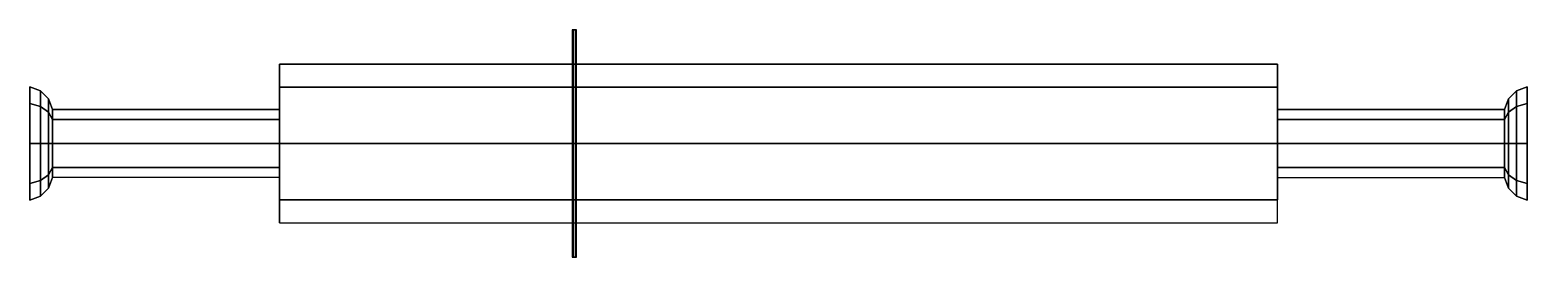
# Model space of a CAD drawing. Extents: x -24 to 42, y -5 to 5.
import ezdxf

# ---------------------------------------------------------------- set-up
doc = ezdxf.new("R2010")
doc.units = 0
doc.layers.get('0').update_dxf_attribs({"linetype": 'CONTINUOUS'})
for name, color, linetype in [('ACESSORIO', 9, 'CONTINUOUS'), ('CONTORNO', 1, 'CONTINUOUS'), ('FURO', 7, 'CONTINUOUS')]:
    doc.layers.add(name, color=color, linetype=linetype)

msp = doc.modelspace()

# ---------------------------------------------------------------- linework, layer by layer
at = {"extrusion": (-1, 0, 0)}
msp.add_lwpolyline([(0, -5), (0, 5)], dxfattribs=at)
at = {"layer": 'ACESSORIO'}
for points, invisible_edges in [([(-13, 2.475, -2.475), (-13, -3.5), (-13, -2.475, 2.475), (-13, 3.5)], 5), ([(-13, -2.475, 2.475), (-13, 3.5), (-13, 2.475, 2.475), (-13, 0, 3.5)], 1), ([(31, 2.475, -2.475), (31, -3.5), (31, -2.475, 2.475), (31, 3.5)], 5), ([(31, -2.475, 2.475), (31, 3.5), (31, 2.475, 2.475), (31, 0, 3.5)], 1), ([(-24, -2.5), (-24, 1.768, -1.768), (-24, 2.5), (-24, -1.768, 1.768)], 5), ([(-24, 2.5), (-24, -1.768, 1.768), (-24, 0, 2.5), (-24, 1.768, 1.768)], 1), ([(-13, -2.475, -2.475), (-13, 0, -3.5), (-13, 2.475, -2.475), (-13, -3.5)], 4), ([(31, -2.475, -2.475), (31, 0, -3.5), (31, 2.475, -2.475), (31, -3.5)], 4), ([(42, -2.5), (42, 1.768, -1.768), (42, 2.5), (42, -1.768, 1.768)], 5), ([(42, 2.5), (42, -1.768, 1.768), (42, 0, 2.5), (42, 1.768, 1.768)], 1), ([(-24, 0, -2.5), (-24, -1.768, -1.768), (-24, -2.5), (-24, 1.768, -1.768)], 4), ([(42, 0, -2.5), (42, -1.768, -1.768), (42, -2.5), (42, 1.768, -1.768)], 4)]:
    msp.add_3dface(points, dxfattribs=dict(at, invisible_edges=invisible_edges))
at = {"layer": 'CONTORNO'}
msp.add_lwpolyline([(-0.1, -5), (0.1, -5), (0.1, 5), (-0.1, 5), (-0.1, -5)], dxfattribs=at)
at = {"layer": 'FURO'}
for points in [[(-0.05, 5, -5), (-0.05, 5, 5), (-0.05, -5, 5), (-0.05, -5, -5)], [(-0.05, 5, 5), (0.05, 5, 5), (0.05, -5, 5), (-0.05, -5, 5)], [(-0.05, -5, -5), (0.05, -5, -5), (0.05, 5, -5), (-0.05, 5, -5)], [(0.05, 5, -5), (-0.05, 5, -5), (-0.05, 5, 5), (0.05, 5, 5)], [(0.05, 5, -5), (0.05, 5, 5), (0.05, -5, 5), (0.05, -5, -5)], [(0.05, -5, 5), (-0.05, -5, 5), (-0.05, -5, -5), (0.05, -5, -5)]]:
    msp.add_3dface(points, dxfattribs=at)

# ---------------------------------------------------------------- meshes
at = {"layer": 'ACESSORIO'}
mesh = msp.add_polymesh((2, 8), dxfattribs=dict(at, n_close=True))
for k, corner in enumerate([(31, -3.5), (31, -2.475, 2.475), (31, 0, 3.5), (31, 2.475, 2.475), (31, 3.5), (31, 2.475, -2.475), (31, 0, -3.5), (31, -2.475, -2.475), (-13, -3.5), (-13, -2.475, 2.475), (-13, 0, 3.5), (-13, 2.475, 2.475), (-13, 3.5), (-13, 2.475, -2.475), (-13, 0, -3.5), (-13, -2.475, -2.475)]):
    mesh.set_mesh_vertex(divmod(k, 8), corner)
mesh = msp.add_polymesh((8, 4), dxfattribs=dict(at, m_close=True))
for k, corner in enumerate([(-23, 0, 1.5), (-23.186, 0, 1.962), (-23.538, 0, 2.314), (-24, 0, 2.5), (-23, 1.061, 1.061), (-23.186, 1.387, 1.387), (-23.538, 1.636, 1.636), (-24, 1.768, 1.768), (-23, 1.5), (-23.186, 1.962), (-23.538, 2.314), (-24, 2.5), (-23, 1.061, -1.061), (-23.186, 1.387, -1.387), (-23.538, 1.636, -1.636), (-24, 1.768, -1.768), (-23, 0, -1.5), (-23.186, 0, -1.962), (-23.538, 0, -2.314), (-24, 0, -2.5), (-23, -1.061, -1.061), (-23.186, -1.387, -1.387), (-23.538, -1.636, -1.636), (-24, -1.768, -1.768), (-23, -1.5), (-23.186, -1.962), (-23.538, -2.314), (-24, -2.5), (-23, -1.061, 1.061), (-23.186, -1.387, 1.387), (-23.538, -1.636, 1.636), (-24, -1.768, 1.768)]):
    mesh.set_mesh_vertex(divmod(k, 4), corner)
mesh = msp.add_polymesh((8, 4), dxfattribs=dict(at, m_close=True))
for k, corner in enumerate([(41, 0, 1.5), (41.186, 0, 1.962), (41.538, 0, 2.314), (42, 0, 2.5), (41, 1.061, 1.061), (41.186, 1.387, 1.387), (41.538, 1.636, 1.636), (42, 1.768, 1.768), (41, 1.5), (41.186, 1.962), (41.538, 2.314), (42, 2.5), (41, 1.061, -1.061), (41.186, 1.387, -1.387), (41.538, 1.636, -1.636), (42, 1.768, -1.768), (41, 0, -1.5), (41.186, 0, -1.962), (41.538, 0, -2.314), (42, 0, -2.5), (41, -1.061, -1.061), (41.186, -1.387, -1.387), (41.538, -1.636, -1.636), (42, -1.768, -1.768), (41, -1.5), (41.186, -1.962), (41.538, -2.314), (42, -2.5), (41, -1.061, 1.061), (41.186, -1.387, 1.387), (41.538, -1.636, 1.636), (42, -1.768, 1.768)]):
    mesh.set_mesh_vertex(divmod(k, 4), corner)
mesh = msp.add_polymesh((2, 8), dxfattribs=dict(at, n_close=True))
for k, corner in enumerate([(-23, -1.5), (-23, -1.061, 1.061), (-23, 0, 1.5), (-23, 1.061, 1.061), (-23, 1.5), (-23, 1.061, -1.061), (-23, 0, -1.5), (-23, -1.061, -1.061), (-13, -1.5), (-13, -1.061, 1.061), (-13, 0, 1.5), (-13, 1.061, 1.061), (-13, 1.5), (-13, 1.061, -1.061), (-13, 0, -1.5), (-13, -1.061, -1.061)]):
    mesh.set_mesh_vertex(divmod(k, 8), corner)
mesh = msp.add_polymesh((2, 8), dxfattribs=dict(at, n_close=True))
for k, corner in enumerate([(41, -1.5), (41, -1.061, 1.061), (41, 0, 1.5), (41, 1.061, 1.061), (41, 1.5), (41, 1.061, -1.061), (41, 0, -1.5), (41, -1.061, -1.061), (31, -1.5), (31, -1.061, 1.061), (31, 0, 1.5), (31, 1.061, 1.061), (31, 1.5), (31, 1.061, -1.061), (31, 0, -1.5), (31, -1.061, -1.061)]):
    mesh.set_mesh_vertex(divmod(k, 8), corner)

doc.saveas('drawing.dxf')
